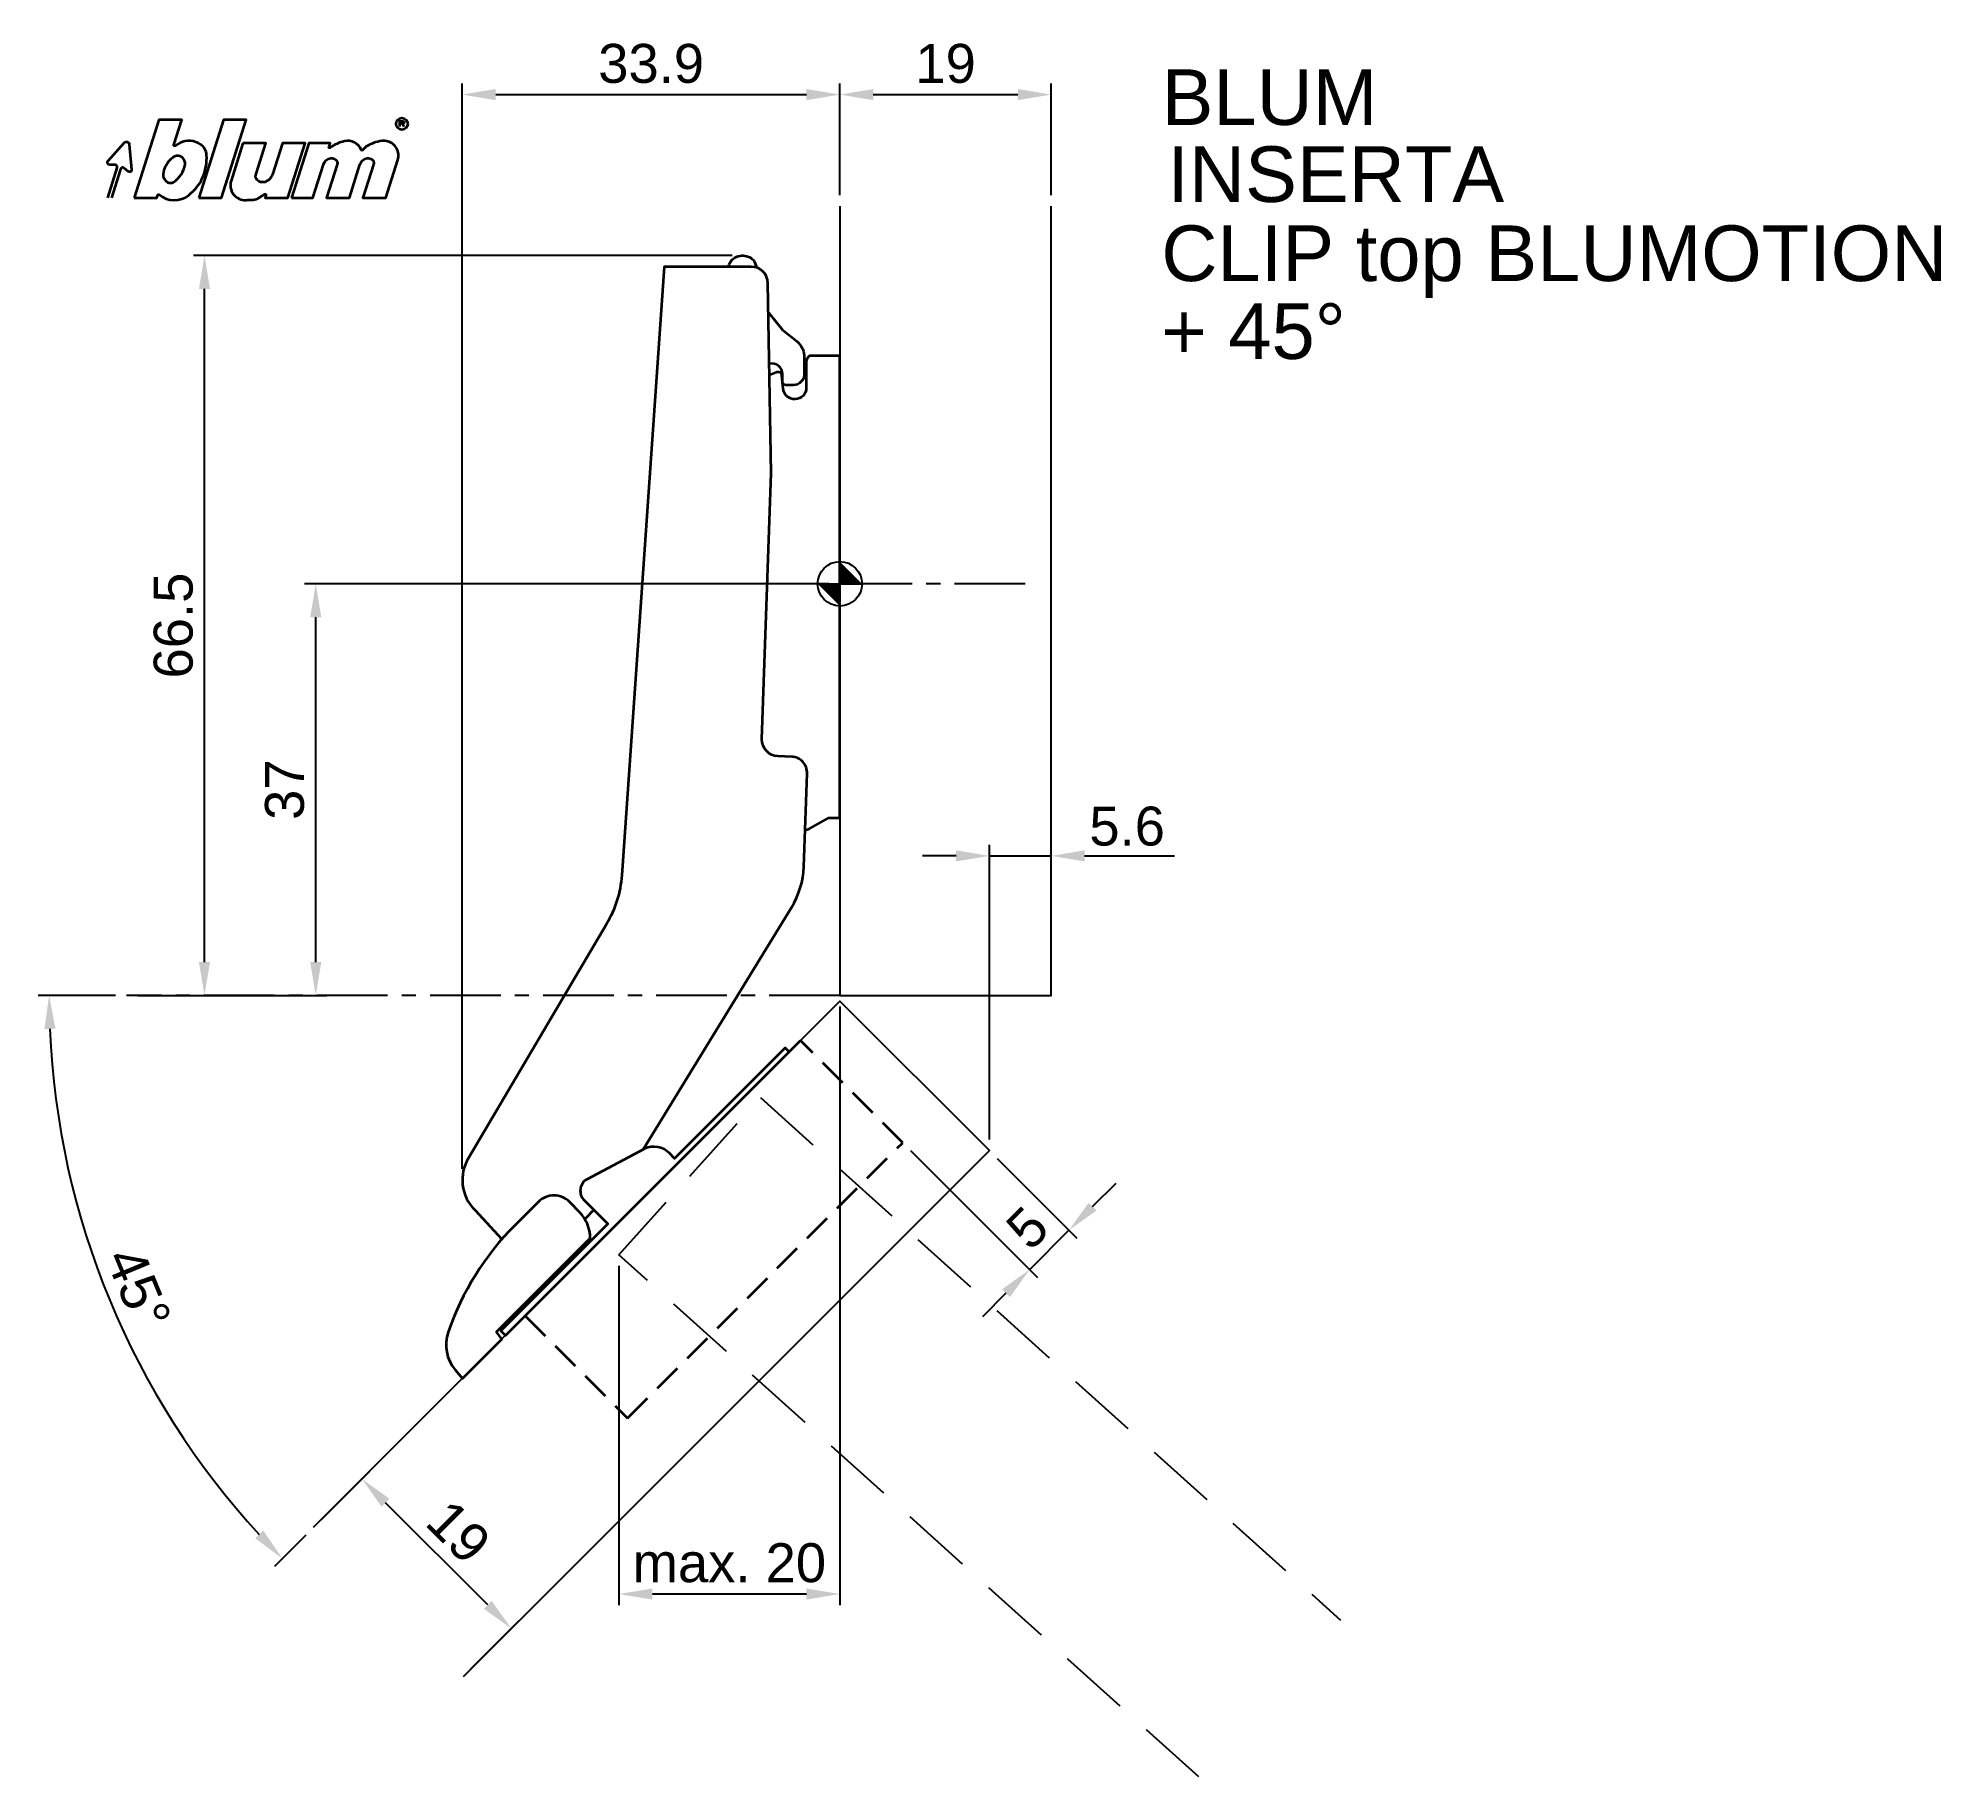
# Model space of a CAD drawing. Extents: x -72 to 99, y -107 to 49.
import ezdxf

# ---------------------------------------------------------------- set-up
doc = ezdxf.new("R2010")
doc.units = 0
doc.header["$PDMODE"] = 35
doc.header["$PDSIZE"] = 5
doc.linetypes.add('MITTE', pattern=[50.8, 31.75, -6.35, 6.35, -6.35])
doc.linetypes.add('STRICHLINIE', pattern=[19.05, 12.7, -6.35])
doc.layers.get('Defpoints').update_dxf_attribs({"linetype": 'CONTINUOUS'})
doc.layers.add('1', color=2, linetype='CONTINUOUS')
doc.layers.add('5', color=1, linetype='CONTINUOUS')
doc.layers.add('6', color=3, linetype='CONTINUOUS', lineweight=35)
doc.styles.add('Beschlag', font='ARIAL.TTF')
doc.dimstyles.new('Beschlag', dxfattribs={"dimtxt": 3.5, "dimasz": 3, "dimexe": 1, "dimexo": 1, "dimgap": 1, "dimtad": 1, "dimdec": 1, "dimdsep": 46, "dimtxsty": 'Beschlag', "dimcen": 2, "dimclrd": 256, "dimclre": 256, "dimclrt": 256, "dimadec": 1, "dimazin": 2, "dimtfac": 0.71, "dimtdec": 1, "dimtix": 1, "dimtmove": 2, "dimatfit": 0, "dimfxl": 0, "dimtolj": 1, "dimlwd": -1, "dimlwe": -1, "dimarcsym": 0})

# ---------------------------------------------------------------- blocks, each defined once
blk = doc.blocks.new('NullPunkt')
at = {"layer": '5'}
for points in [[(0, 2), (0, -2)], [(-2, 0), (2, 0)]]:
    blk.add_lwpolyline(points, dxfattribs=at)
blk.add_circle((0, 0), 2, dxfattribs=at)
for points in [[(0, 0), (-2, 0), (0, 2)], [(0, 0), (2, 0), (0, -2)]]:
    blk.add_solid(points, dxfattribs=at)
blk = doc.blocks.new('*D1')
at = {"layer": '1'}
for p, q in [((-65.1, -37), (-72.06, -37)), ((-48, -85.5), (-50.81, -88.31))]:
    blk.add_line(p, q, dxfattribs=at)
blk.add_arc((0.5, -37), 71.56, 182.4023, 222.5977, dxfattribs=at)
for points in [[(-71.49, -40.01), (-70.49, -39.99), (-71.06, -37)], [(-51.81, -85.09), (-52.54, -85.78), (-50.1, -87.6)]]:
    blk.add_solid(points, dxfattribs=at)
at = {"layer": 'Defpoints', "color": 0}
for p in [(-64.1, -37), (0, -37), (0, -37.5), (-68.62, -55.52), (-47.29, -84.79)]:
    blk.add_point(p, dxfattribs=at)
at = {"layer": '1', "insert": (-63.04, -63.32), "char_height": 3.5, "attachment_point": 5, "rotation": 292.5, "style": 'Beschlag'}
blk.add_mtext('\\A1;45°', dxfattribs=at)
blk = doc.blocks.new('*D2')
at = {"layer": '1'}
for p, q in [((-1, 0), (-48.1, 0)), ((-47.1, -34), (-47.1, -3)), ((-63.1, -37), (-46.1, -37))]:
    blk.add_line(p, q, dxfattribs=at)
for points in [[(-47.6, -3), (-46.6, -3), (-47.1, 0)], [(-47.6, -34), (-46.6, -34), (-47.1, -37)]]:
    blk.add_solid(points, dxfattribs=at)
at = {"layer": 'Defpoints', "color": 0}
for p in [(-47.1, 0), (0, 0), (-64.1, -37)]:
    blk.add_point(p, dxfattribs=at)
at = {"layer": '1', "insert": (-49.89, -18.5), "char_height": 3.5, "attachment_point": 5, "rotation": 90, "style": 'Beschlag'}
blk.add_mtext('\\A1;37', dxfattribs=at)
blk = doc.blocks.new('*D3')
at = {"layer": '1'}
for p, q in [((-9.68, 29.5), (-58.1, 29.5)), ((-57.1, -34), (-57.1, 26.5)), ((-63.1, -37), (-56.1, -37))]:
    blk.add_line(p, q, dxfattribs=at)
for points in [[(-57.6, 26.5), (-56.6, 26.5), (-57.1, 29.5)], [(-57.6, -34), (-56.6, -34), (-57.1, -37)]]:
    blk.add_solid(points, dxfattribs=at)
at = {"layer": 'Defpoints', "color": 0}
for p in [(-57.1, 29.5), (-8.68, 29.5), (-64.1, -37)]:
    blk.add_point(p, dxfattribs=at)
at = {"layer": '1', "insert": (-59.89, -3.75), "char_height": 3.5, "attachment_point": 5, "rotation": 90, "style": 'Beschlag'}
blk.add_mtext('\\A1;66.5', dxfattribs=at)
blk = doc.blocks.new('*D4')
at = {"layer": '1'}
for p, q in [((-33.93, -52.57), (-33.93, 44.97)), ((0, 34.93), (0, 44.97)), ((-30.93, 43.97), (-3, 43.97))]:
    blk.add_line(p, q, dxfattribs=at)
for points in [[(-30.93, 44.47), (-30.93, 43.47), (-33.93, 43.97)], [(-3, 44.47), (-3, 43.47), (0, 43.97)]]:
    blk.add_solid(points, dxfattribs=at)
at = {"layer": 'Defpoints', "color": 0}
for p in [(0, 43.97), (0, 33.93), (-33.93, -53.57)]:
    blk.add_point(p, dxfattribs=at)
at = {"layer": '1', "insert": (-16.96, 46.75), "char_height": 3.5, "attachment_point": 5, "style": 'Beschlag'}
blk.add_mtext('\\A1;33.9', dxfattribs=at)
blk = doc.blocks.new('*D5')
at = {"layer": '1'}
for p, q in [((0, 34.93), (0, 44.97)), ((19, 34.93), (19, 44.97)), ((3, 43.97), (16, 43.97))]:
    blk.add_line(p, q, dxfattribs=at)
for points in [[(3, 44.47), (3, 43.47), (0, 43.97)], [(16, 44.47), (16, 43.47), (19, 43.97)]]:
    blk.add_solid(points, dxfattribs=at)
at = {"layer": 'Defpoints', "color": 0}
for p in [(19, 43.97), (0, 33.93), (19, 33.93)]:
    blk.add_point(p, dxfattribs=at)
at = {"layer": '1', "insert": (9.5, 46.75), "char_height": 3.5, "attachment_point": 5, "style": 'Beschlag'}
blk.add_mtext('\\A1;19', dxfattribs=at)
blk = doc.blocks.new('*D6')
at = {"layer": '1'}
for p, q in [((13.44, -49.94), (13.44, -23.45)), ((19, -36), (19, -23.45)), ((10.44, -24.45), (7.44, -24.45)), ((13.44, -24.45), (19, -24.45)), ((22, -24.45), (25, -24.45))]:
    blk.add_line(p, q, dxfattribs=at)
for points in [[(10.44, -23.95), (10.44, -24.95), (13.44, -24.45)], [(22, -23.95), (22, -24.95), (19, -24.45)]]:
    blk.add_solid(points, dxfattribs=at)
at = {"layer": 'Defpoints', "color": 0}
for p in [(19, -24.45), (19, -37), (13.44, -50.94)]:
    blk.add_point(p, dxfattribs=at)
at = {"layer": '1', "insert": (25.82, -21.8), "char_height": 3.5, "attachment_point": 5, "style": 'Beschlag'}
blk.add_mtext('\\A1;5.6', dxfattribs=at)
blk = doc.blocks.new('*D7')
at = {"layer": '1'}
for p, q in [((0, -38), (0, -91.79)), ((-19.85, -61.3), (-19.85, -91.79)), ((-3, -90.79), (-16.85, -90.79))]:
    blk.add_line(p, q, dxfattribs=at)
for points in [[(-16.85, -90.29), (-16.85, -91.29), (-19.85, -90.79)], [(-3, -90.29), (-3, -91.29), (0, -90.79)]]:
    blk.add_solid(points, dxfattribs=at)
at = {"layer": 'Defpoints', "color": 0}
for p in [(0, -37), (-19.85, -60.3), (-19.85, -90.79)]:
    blk.add_point(p, dxfattribs=at)
at = {"layer": '1', "insert": (-9.93, -88), "char_height": 3.5, "attachment_point": 5, "style": 'Beschlag'}
blk.add_mtext('\\A1;max. 20', dxfattribs=at)
blk = doc.blocks.new('*D8')
at = {"layer": '1'}
for p, q in [((6.36, -50.94), (17.76, -62.33)), ((14.14, -51.64), (21.3, -58.8)), ((22.71, -55.97), (24.83, -53.85)), ((17.06, -61.63), (20.59, -58.09)), ((14.93, -63.75), (12.81, -65.87))]:
    blk.add_line(p, q, dxfattribs=at)
for points in [[(22.36, -55.62), (23.07, -56.32), (20.59, -58.09)], [(14.58, -63.39), (15.29, -64.1), (17.06, -61.63)]]:
    blk.add_solid(points, dxfattribs=at)
at = {"layer": 'Defpoints', "color": 0}
for p in [(5.66, -50.23), (13.44, -50.94), (20.59, -58.09)]:
    blk.add_point(p, dxfattribs=at)
at = {"layer": '1', "insert": (16.86, -57.89), "char_height": 3.5, "attachment_point": 5, "rotation": 45, "style": 'Beschlag'}
blk.add_mtext('\\A1;5', dxfattribs=at)
blk = doc.blocks.new('*D9')
at = {"layer": '1'}
for p, q in [((-46.59, -84.09), (-42.25, -79.75)), ((-31.64, -91.77), (-40.83, -82.58)), ((-33.15, -97.52), (-28.81, -93.18))]:
    blk.add_line(p, q, dxfattribs=at)
for points in [[(-40.48, -82.22), (-41.19, -82.93), (-42.95, -80.45)], [(-31.29, -91.41), (-31.99, -92.12), (-29.52, -93.89)]]:
    blk.add_solid(points, dxfattribs=at)
at = {"layer": 'Defpoints', "color": 0}
for p in [(-42.95, -80.45), (-47.29, -84.79), (-33.86, -98.23)]:
    blk.add_point(p, dxfattribs=at)
at = {"layer": '1', "insert": (-34.27, -85.2), "char_height": 3.5, "attachment_point": 5, "rotation": 315, "style": 'Beschlag'}
blk.add_mtext('\\A1;19', dxfattribs=at)
blk = doc.blocks.new('Logo_BLUM')
at = {"layer": '6', "color": 20, "linetype": 'Continuous'}
for points in [[(2.39, 0), (4.43, 0), (4.52, 0.26, -0.512391), (4.62, 0.29, 0.357881), (7.3, 0.25, 0.116336), (8.5, 1.76, 0.127435), (8.89, 3.85, 0.227045), (8.36, 4.79, 0.273775), (6.5, 4.93), (6.04, 4.67, -0.689828), (5.94, 4.76), (6.65, 7), (4.61, 7)], [(5.59, 3.39, 0.16703), (4.99, 2.14, 0.322673), (5.41, 1.39, 0.260102), (5.93, 1.42, 0.211929), (6.95, 3, 0.250706), (6.73, 3.62, 0.316796), (6.01, 3.72, 0.086595)], [(12.15, 4.9), (11.09, 1.53, 0.527578), (12.44, -0.2, -0.003338), (13.06, -0.17, 0.131781), (13.63, 0.02), (14.12, 0.32, -0.706223), (14.22, 0.24), (14.15, 0), (16.19, 0), (17.75, 4.9), (15.7, 4.9), (14.81, 2.11, -0.253672), (14.11, 1.42, -0.127823), (13.72, 1.42, -0.447747), (13.33, 2.15), (14.2, 4.9)], [(16.53, 0), (18.44, 0), (19.39, 3, -0.282196), (20.04, 3.56, -0.141376), (20.38, 3.52, -0.3938), (20.62, 2.99), (19.67, 0), (21.72, 0), (22.67, 3, -0.282189), (23.31, 3.56, -0.141385), (23.65, 3.52, -0.393792), (23.89, 2.99), (22.94, 0), (24.99, 0), (26.07, 3.42, 0.424526), (25.18, 5.07, 0.098115), (24.64, 5.11, 0.114777), (23.24, 4.6), (22.89, 4.28, -0.522588), (22.79, 4.31, 0.36711), (21.28, 5.09, 0.102012), (20, 4.5, -0.748324), (19.89, 4.58), (20, 4.9), (18.08, 4.9)]]:
    blk.add_lwpolyline(points, format="xyb", close=True, dxfattribs=at)
blk.add_lwpolyline([(8.18, 0), (10.23, 0), (12.45, 7), (10.4, 7)], close=True, dxfattribs=at)
for points in [[(26.26, 6.4), (26.26, 6.9), (26.52, 6.9, -0.975005), (26.53, 6.67, 0.014563), (26.45, 6.67), (26.26, 6.67), (26.45, 6.67), (26.52, 6.6), (26.57, 6.53), (26.62, 6.42)], [(0, 0), (0.86, 2.7, 0.480207), (0.67, 2.98), (0.19, 2.97, -0.689229), (0.05, 3.33), (1.49, 4.95, -0.685285), (1.94, 4.79), (2.15, 2.54, -0.636083), (1.84, 2.36), (1.47, 2.68, 0.560356), (1.16, 2.59), (0.34, 0)]]:
    blk.add_lwpolyline(points, format="xyb", dxfattribs=at)
blk.add_circle((26.44, 6.65), 0.527, dxfattribs=at)

msp = doc.modelspace()

# ---------------------------------------------------------------- linework, layer by layer
at = {"layer": '1'}
msp.add_line((25, -24.45), (30.07, -24.45), dxfattribs=at)
at = {"layer": '5', "linetype": 'MITTE', "ltscale": 0.2}
for p, q in [((16.66, 0), (-11.26, 0)), ((0, -37), (-64.1, -37))]:
    msp.add_line(p, q, dxfattribs=at)
at = {"layer": '5'}
for points in [[(0, 33.93), (0, -37), (19, -37), (19, 33.93)], [(-47.29, -84.79), (0, -37.5), (13.44, -50.94), (-33.86, -98.23)]]:
    msp.add_lwpolyline(points, dxfattribs=at)
at = {"layer": '5', "linetype": 'STRICHLINIE', "ltscale": 0.5}
msp.add_lwpolyline([(32.27, -107.23), (-19.85, -60.3), (-7.14, -46.18), (45, -93.13)], dxfattribs=at)
at = {"layer": '6'}
msp.add_line((-22.1, -56.27), (-22.92, -57.09), dxfattribs=at)
for points in [[(-9.99, 28.5, -0.1727), (-9.7, 29.11, -0.445153), (-7.7, 29), (-7.51, 28.58), (-7.63, 28.46)], [(-17.68, -50.84), (-4.35, -29.09, 0.129877), (-3.24, -25.42), (-2.95, -17.05, 0.41717), (-4.33, -15.54), (-5.56, -15.5, -0.412558), (-7, -13.95), (-6.16, 9.95), (-6.46, 27.03, 0.409111), (-7.96, 28.5), (-15.78, 28.5), (-19.6, -26.19, -0.116588), (-20.97, -30.58), (-33.35, -51.56, 0.353453), (-32.78, -56.29), (-30.38, -58.91)], [(-6.42, 24.39), (-5.15, 22.84), (-3.88, 21.8, -0.199034), (-3.2, 20.55), (-3.2, 18.85, -0.414213), (-4.2, 17.85), (-4.85, 17.85, -0.414201), (-5.15, 18.15), (-5.15, 18.85, 0.488248), (-6.33, 19.77, -2.68408)], [(-3.13, -22.15), (-2.75, -22.03), (-1, -21.02), (0, -21.02), (0, 20.5), (-2.73, 20.5), (-2.87, 20.35, 0.198904), (-3.02, 20), (-3.02, 17.63, -0.957289), (-5.1, 17.54), (-5.2, 18.73, 0.570179), (-5.72, 18.98), (-6.32, 18.76)], [(-4.56, -42.07), (-4.92, -41.71), (-14.85, -51.64), (-15.31, -51.18, 0.312987), (-17.56, -50.77), (-22.75, -53.52, 0.486363), (-22.98, -55.39), (-20.86, -57.51), (-20.86, -57.51), (-30.48, -67.13), (-30.05, -67.55), (-3.54, -41.04)]]:
    msp.add_lwpolyline(points, format="xyb", dxfattribs=at)
at = {"layer": '6', "linetype": 'STRICHLINIE', "ltscale": 0.2}
msp.add_lwpolyline([(-28.28, -65.78), (-19.09, -74.98), (5.66, -50.23), (-3.54, -41.04)], dxfattribs=at)
at = {"layer": '6', "flags": 128}
msp.add_lwpolyline([(-24.28, -55.56, 0.414214), (-27.11, -55.56), (-29.22, -57.66, 0.114125), (-35.2, -67.26, 0.262579), (-34.57, -70.65), (-33.92, -71.42), (-30.38, -67.88), (-30.85, -67.22), (-22.43, -58.8, 0.191102), (-23.38, -56.49), (-24.28, -55.56)], format="xyb", dxfattribs=at)

# ---------------------------------------------------------------- block references
at = {"layer": '5', "rotation": 90}
msp.add_blockref('NullPunkt', (0, 0), dxfattribs=at)
at = {"layer": '6'}
msp.add_blockref('Logo_BLUM', (-65.8, 34.69), dxfattribs=at)

# ---------------------------------------------------------------- texts
at = {"layer": '1', "linetype": 'Continuous', "style": 'Beschlag'}
for s, p in [('BLUM', (28.91, 41.24)), ('CLIP top BLUMOTION', (28.89, 27.21)), ('+ 45%%D', (28.89, 20.21))]:
    msp.add_text(s, height=5, dxfattribs=at).set_placement(p)
at = {"layer": '1', "insert": (29.43, 39.32), "char_height": 5, "width": 110.7908, "attachment_point": 1, "style": 'Beschlag'}
msp.add_mtext('INSERTA', dxfattribs=at)

# ---------------------------------------------------------------- dimensions: what is measured, and where the dimension line sits
at = {"layer": '1'}
for base, p1, p2, angle, picture, middle in [((0, 43.97), (-33.93, -53.57), (0, 33.93), 180, '*D4', (-16.96, 46.75)), ((19, 43.97), (0, 33.93), (19, 33.93), 180, '*D5', (9.5, 46.75)), ((-57.1, 29.5), (-64.1, -37), (-8.68, 29.5), 90, '*D3', (-59.89, -3.75)), ((-47.1, 0), (-64.1, -37), (0, 0), 90, '*D2', (-49.89, -18.5)), ((20.59, -58.09), (5.66, -50.23), (13.44, -50.94), 45, '*D8', (16.86, -57.89)), ((-42.95, -80.45), (-33.86, -98.23), (-47.29, -84.79), 135, '*D9', (-34.27, -85.2))]:
    dim = msp.add_linear_dim(base=base, p1=p1, p2=p2, angle=angle, dimstyle='Beschlag', dxfattribs=at)
    dim.commit()
    dim.dimension.update_dxf_attribs({"geometry": picture, "text_midpoint": middle})
dim = msp.add_linear_dim(base=(19, -24.45), p1=(13.44, -50.94), p2=(19, -37), angle=180, dimstyle='Beschlag', dxfattribs=at)
dim.commit()
dim.dimension.update_dxf_attribs({"geometry": '*D6', "text_midpoint": (25.82, -21.8), "dimtype": 160})
dim = msp.add_angular_dim_2l(base=(-68.62, -55.52), line1=((0, -37), (-64.1, -37)), line2=((-47.29, -84.79), (0, -37.5)), dimstyle='Beschlag', dxfattribs=at)
dim.commit()
dim.dimension.update_dxf_attribs({"geometry": '*D1', "text_midpoint": (-63.04, -63.32)})
dim = msp.add_linear_dim(base=(-19.85, -90.79), p1=(0, -37), p2=(-19.85, -60.3), angle=180, text='max. 20', dimstyle='Beschlag', dxfattribs=at)
dim.commit()
dim.dimension.update_dxf_attribs({"geometry": '*D7', "text_midpoint": (-9.93, -88)})

doc.saveas('drawing.dxf')
